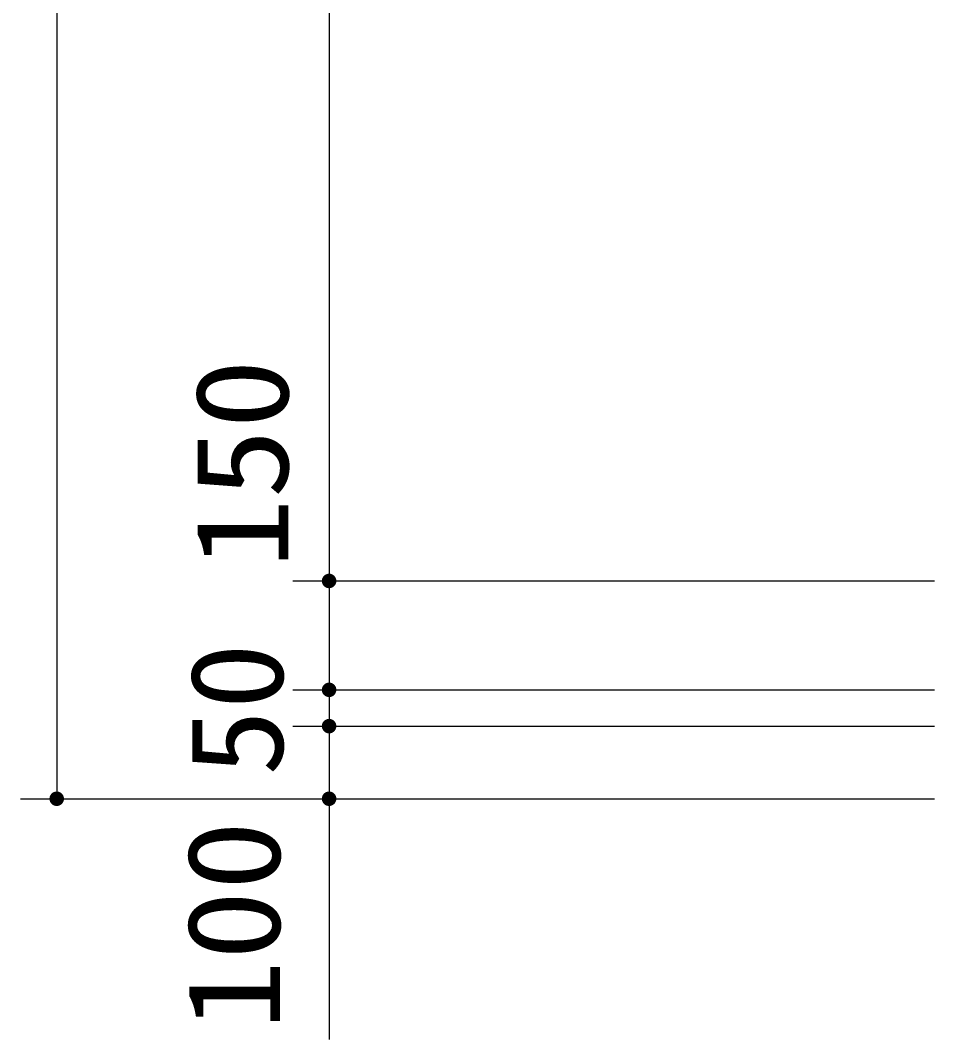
# Model space of a CAD drawing. Units: millimetres, scale not verified. Extents: x -14850 to 14850, y -10500 to 10500.
# Drawn here: x -2191 to -932, y -5757 to -4353 of the extents above; entities that cross this region are included whole.
import ezdxf
from ezdxf.enums import TextEntityAlignment as Align

# ---------------------------------------------------------------- set-up
doc = ezdxf.new("R2010")
doc.units = ezdxf.units.MM
doc.header["$LTSCALE"] = 50
doc.layers.add('0-4_製作', color=5, linetype='Continuous', lineweight=25)
doc.styles.add('ＭＳ ゴシック', font='')
doc.styles.get('ＭＳ ゴシック').set_extended_font_data('MS Gothic')

msp = doc.modelspace()

# ---------------------------------------------------------------- linework, layer by layer
at = {"layer": '0-4_製作', "color": 2}
for p, q in [((-2140.58, -2844.75), (-2140.58, -5424.75)), ((-1765.58, -3014.75), (-1765.58, -5124.75)), ((-1815.58, -5124.75), (-931.92, -5124.75)), ((-1765.58, -5124.75), (-1765.58, -5274.75)), ((-1815.58, -5274.75), (-931.92, -5274.75)), ((-1765.58, -5274.75), (-1765.58, -5324.75)), ((-1815.58, -5324.75), (-931.92, -5324.75)), ((-1765.58, -5324.75), (-1765.58, -5424.75)), ((-2190.58, -5424.75), (-931.92, -5424.75)), ((-1765.58, -5424.75), (-1765.58, -5756.55))]:
    msp.add_line(p, q, dxfattribs=at)
at = {"layer": '0-4_製作'}
for points in [[(-1775.56, -5124.13), (-1765.58, -5124.75), (-1775.58, -5124.75)], [(-1775.4, -5122.88), (-1765.58, -5124.75), (-1775.56, -5124.13)], [(-1775.09, -5121.66), (-1765.58, -5124.75), (-1775.4, -5122.88)], [(-1774.63, -5120.5), (-1765.58, -5124.75), (-1775.09, -5121.66)], [(-1774.63, -5120.5), (-1765.58, -5114.75), (-1765.58, -5124.75)], [(-1774.02, -5119.4), (-1765.58, -5114.75), (-1774.63, -5120.5)], [(-1773.28, -5118.38), (-1765.58, -5114.75), (-1774.02, -5119.4)], [(-1772.42, -5117.46), (-1765.58, -5114.75), (-1773.28, -5118.38)], [(-1771.46, -5116.66), (-1765.58, -5114.75), (-1772.42, -5117.46)], [(-1770.39, -5115.99), (-1765.58, -5114.75), (-1771.46, -5116.66)], [(-1769.26, -5115.46), (-1765.58, -5114.75), (-1770.39, -5115.99)], [(-1768.06, -5115.07), (-1765.58, -5114.75), (-1769.26, -5115.46)], [(-1766.83, -5114.83), (-1765.58, -5114.75), (-1768.06, -5115.07)], [(-1765.58, -5114.75), (-1755.58, -5124.75), (-1765.58, -5124.75)], [(-1765.58, -5114.75), (-1755.66, -5123.5), (-1755.58, -5124.75)], [(-1765.58, -5114.75), (-1755.89, -5122.27), (-1755.66, -5123.5)], [(-1765.58, -5114.75), (-1756.28, -5121.07), (-1755.89, -5122.27)], [(-1765.58, -5114.75), (-1756.81, -5119.94), (-1756.28, -5121.07)], [(-1765.58, -5114.75), (-1757.49, -5118.88), (-1756.81, -5119.94)], [(-1765.58, -5114.75), (-1758.29, -5117.91), (-1757.49, -5118.88)], [(-1765.58, -5114.75), (-1759.2, -5117.05), (-1758.29, -5117.91)], [(-1765.58, -5114.75), (-1760.22, -5116.31), (-1759.2, -5117.05)], [(-1764.95, -5114.77), (-1760.22, -5116.31), (-1765.58, -5114.75)], [(-1763.7, -5114.93), (-1760.22, -5116.31), (-1764.95, -5114.77)], [(-1763.7, -5114.93), (-1761.32, -5115.71), (-1760.22, -5116.31)], [(-1762.49, -5115.24), (-1761.32, -5115.71), (-1763.7, -5114.93)], [(-1775.58, -5124.75), (-1765.58, -5124.75), (-1775.5, -5126.01)], [(-1775.5, -5126.01), (-1765.58, -5124.75), (-1775.26, -5127.24)], [(-1775.26, -5127.24), (-1765.58, -5124.75), (-1774.88, -5128.44)], [(-1774.88, -5128.44), (-1765.58, -5124.75), (-1774.34, -5129.57)], [(-1774.34, -5129.57), (-1765.58, -5124.75), (-1773.67, -5130.63)], [(-1773.67, -5130.63), (-1765.58, -5124.75), (-1772.87, -5131.6)], [(-1772.87, -5131.6), (-1765.58, -5124.75), (-1771.95, -5132.46)], [(-1771.95, -5132.46), (-1765.58, -5124.75), (-1765.58, -5134.75)], [(-1771.95, -5132.46), (-1766.21, -5134.73), (-1770.94, -5133.2)], [(-1771.95, -5132.46), (-1765.58, -5134.75), (-1766.21, -5134.73)], [(-1770.94, -5133.2), (-1767.45, -5134.58), (-1769.84, -5133.8)], [(-1770.94, -5133.2), (-1766.21, -5134.73), (-1767.45, -5134.58)], [(-1769.84, -5133.8), (-1767.45, -5134.58), (-1768.67, -5134.27)], [(-1765.58, -5124.75), (-1764.32, -5134.68), (-1765.58, -5134.75)], [(-1765.58, -5124.75), (-1763.09, -5134.44), (-1764.32, -5134.68)], [(-1765.58, -5124.75), (-1761.9, -5134.05), (-1763.09, -5134.44)], [(-1765.58, -5124.75), (-1760.76, -5133.52), (-1761.9, -5134.05)], [(-1765.58, -5124.75), (-1759.7, -5132.84), (-1760.76, -5133.52)], [(-1765.58, -5124.75), (-1758.73, -5132.04), (-1759.7, -5132.84)], [(-1765.58, -5124.75), (-1757.87, -5131.13), (-1758.73, -5132.04)], [(-1765.58, -5124.75), (-1757.13, -5130.11), (-1757.87, -5131.13)], [(-1765.58, -5124.75), (-1756.53, -5129.01), (-1757.13, -5130.11)], [(-1765.58, -5124.75), (-1756.07, -5127.84), (-1756.53, -5129.01)], [(-1755.58, -5124.75), (-1756.07, -5127.84), (-1765.58, -5124.75)], [(-1755.58, -5124.75), (-1755.75, -5126.63), (-1756.07, -5127.84)], [(-1755.58, -5124.75), (-1755.6, -5125.38), (-1755.75, -5126.63)], [(-1774.63, -5270.5), (-1765.58, -5264.75), (-1765.58, -5274.75)], [(-1774.02, -5269.4), (-1765.58, -5264.75), (-1774.63, -5270.5)], [(-1773.28, -5268.38), (-1765.58, -5264.75), (-1774.02, -5269.4)], [(-1772.42, -5267.47), (-1765.58, -5264.75), (-1773.28, -5268.38)], [(-1771.46, -5266.66), (-1765.58, -5264.75), (-1772.42, -5267.47)], [(-1770.39, -5265.99), (-1765.58, -5264.75), (-1771.46, -5266.66)], [(-1769.26, -5265.46), (-1765.58, -5264.75), (-1770.39, -5265.99)], [(-1768.06, -5265.07), (-1765.58, -5264.75), (-1769.26, -5265.46)], [(-1766.83, -5264.83), (-1765.58, -5264.75), (-1768.06, -5265.07)], [(-1765.58, -5264.75), (-1755.58, -5274.75), (-1765.58, -5274.75)], [(-1765.58, -5264.75), (-1755.66, -5273.5), (-1755.58, -5274.75)], [(-1765.58, -5264.75), (-1755.89, -5272.27), (-1755.66, -5273.5)], [(-1765.58, -5264.75), (-1756.28, -5271.07), (-1755.89, -5272.27)], [(-1765.58, -5264.75), (-1756.81, -5269.94), (-1756.28, -5271.07)], [(-1765.58, -5264.75), (-1757.49, -5268.88), (-1756.81, -5269.94)], [(-1765.58, -5264.75), (-1758.29, -5267.91), (-1757.49, -5268.88)], [(-1765.58, -5264.75), (-1759.2, -5267.05), (-1758.29, -5267.91)], [(-1765.58, -5264.75), (-1760.22, -5266.31), (-1759.2, -5267.05)], [(-1764.95, -5264.77), (-1760.22, -5266.31), (-1765.58, -5264.75)], [(-1763.7, -5264.93), (-1760.22, -5266.31), (-1764.95, -5264.77)], [(-1775.56, -5274.13), (-1765.58, -5274.75), (-1775.58, -5274.75)], [(-1775.58, -5274.75), (-1765.58, -5274.75), (-1775.5, -5276.01)], [(-1775.4, -5272.88), (-1765.58, -5274.75), (-1775.56, -5274.13)], [(-1775.5, -5276.01), (-1765.58, -5274.75), (-1775.26, -5277.24)], [(-1775.09, -5271.66), (-1765.58, -5274.75), (-1775.4, -5272.88)], [(-1775.26, -5277.24), (-1765.58, -5274.75), (-1774.88, -5278.44)], [(-1774.63, -5270.5), (-1765.58, -5274.75), (-1775.09, -5271.66)], [(-1774.88, -5278.44), (-1765.58, -5274.75), (-1774.34, -5279.57)], [(-1774.34, -5279.57), (-1765.58, -5274.75), (-1773.67, -5280.63)], [(-1773.67, -5280.63), (-1765.58, -5274.75), (-1772.87, -5281.6)], [(-1772.87, -5281.6), (-1765.58, -5274.75), (-1771.95, -5282.46)], [(-1771.95, -5282.46), (-1765.58, -5274.75), (-1765.58, -5284.75)], [(-1765.58, -5274.75), (-1764.32, -5284.68), (-1765.58, -5284.75)], [(-1765.58, -5274.75), (-1763.09, -5284.44), (-1764.32, -5284.68)], [(-1765.58, -5274.75), (-1761.9, -5284.05), (-1763.09, -5284.44)], [(-1765.58, -5274.75), (-1760.76, -5283.52), (-1761.9, -5284.05)], [(-1765.58, -5274.75), (-1759.7, -5282.84), (-1760.76, -5283.52)], [(-1765.58, -5274.75), (-1758.73, -5282.04), (-1759.7, -5282.84)], [(-1765.58, -5274.75), (-1757.87, -5281.13), (-1758.73, -5282.04)], [(-1765.58, -5274.75), (-1757.13, -5280.11), (-1757.87, -5281.13)], [(-1765.58, -5274.75), (-1756.53, -5279.01), (-1757.13, -5280.11)], [(-1765.58, -5274.75), (-1756.07, -5277.84), (-1756.53, -5279.01)], [(-1755.58, -5274.75), (-1756.07, -5277.84), (-1765.58, -5274.75)], [(-1763.7, -5264.93), (-1761.32, -5265.71), (-1760.22, -5266.31)], [(-1762.49, -5265.24), (-1761.32, -5265.71), (-1763.7, -5264.93)], [(-1755.58, -5274.75), (-1755.75, -5276.63), (-1756.07, -5277.84)], [(-1755.58, -5274.75), (-1755.6, -5275.38), (-1755.75, -5276.63)], [(-1771.95, -5282.46), (-1766.21, -5284.74), (-1770.94, -5283.2)], [(-1771.95, -5282.46), (-1765.58, -5284.75), (-1766.21, -5284.74)], [(-1770.94, -5283.2), (-1767.45, -5284.58), (-1769.84, -5283.8)], [(-1770.94, -5283.2), (-1766.21, -5284.74), (-1767.45, -5284.58)], [(-1769.84, -5283.8), (-1767.45, -5284.58), (-1768.67, -5284.27)], [(-1774.63, -5320.5), (-1765.58, -5324.75), (-1775.09, -5321.66)], [(-1774.63, -5320.5), (-1765.58, -5314.75), (-1765.58, -5324.75)], [(-1774.02, -5319.4), (-1765.58, -5314.75), (-1774.63, -5320.5)], [(-1773.28, -5318.38), (-1765.58, -5314.75), (-1774.02, -5319.4)], [(-1772.42, -5317.47), (-1765.58, -5314.75), (-1773.28, -5318.38)], [(-1771.46, -5316.66), (-1765.58, -5314.75), (-1772.42, -5317.47)], [(-1770.39, -5315.99), (-1765.58, -5314.75), (-1771.46, -5316.66)], [(-1769.26, -5315.46), (-1765.58, -5314.75), (-1770.39, -5315.99)], [(-1768.06, -5315.07), (-1765.58, -5314.75), (-1769.26, -5315.46)], [(-1766.83, -5314.83), (-1765.58, -5314.75), (-1768.06, -5315.07)], [(-1765.58, -5314.75), (-1755.58, -5324.75), (-1765.58, -5324.75)], [(-1765.58, -5314.75), (-1755.66, -5323.5), (-1755.58, -5324.75)], [(-1765.58, -5314.75), (-1755.89, -5322.27), (-1755.66, -5323.5)], [(-1765.58, -5314.75), (-1756.28, -5321.07), (-1755.89, -5322.27)], [(-1765.58, -5314.75), (-1756.81, -5319.94), (-1756.28, -5321.07)], [(-1765.58, -5314.75), (-1757.49, -5318.88), (-1756.81, -5319.94)], [(-1765.58, -5314.75), (-1758.29, -5317.91), (-1757.49, -5318.88)], [(-1765.58, -5314.75), (-1759.2, -5317.05), (-1758.29, -5317.91)], [(-1765.58, -5314.75), (-1760.22, -5316.31), (-1759.2, -5317.05)], [(-1764.95, -5314.77), (-1760.22, -5316.31), (-1765.58, -5314.75)], [(-1763.7, -5314.93), (-1760.22, -5316.31), (-1764.95, -5314.77)], [(-1763.7, -5314.93), (-1761.32, -5315.71), (-1760.22, -5316.31)], [(-1762.49, -5315.24), (-1761.32, -5315.71), (-1763.7, -5314.93)], [(-1775.56, -5324.13), (-1765.58, -5324.75), (-1775.58, -5324.75)], [(-1775.58, -5324.75), (-1765.58, -5324.75), (-1775.5, -5326.01)], [(-1775.4, -5322.88), (-1765.58, -5324.75), (-1775.56, -5324.13)], [(-1775.5, -5326.01), (-1765.58, -5324.75), (-1775.26, -5327.24)], [(-1775.09, -5321.66), (-1765.58, -5324.75), (-1775.4, -5322.88)], [(-1775.26, -5327.24), (-1765.58, -5324.75), (-1774.88, -5328.44)], [(-1774.88, -5328.44), (-1765.58, -5324.75), (-1774.34, -5329.57)], [(-1774.34, -5329.57), (-1765.58, -5324.75), (-1773.67, -5330.63)], [(-1773.67, -5330.63), (-1765.58, -5324.75), (-1772.87, -5331.6)], [(-1772.87, -5331.6), (-1765.58, -5324.75), (-1771.95, -5332.46)], [(-1771.95, -5332.46), (-1765.58, -5324.75), (-1765.58, -5334.75)], [(-1771.95, -5332.46), (-1766.21, -5334.74), (-1770.94, -5333.2)], [(-1771.95, -5332.46), (-1765.58, -5334.75), (-1766.21, -5334.74)], [(-1770.94, -5333.2), (-1767.45, -5334.58), (-1769.84, -5333.8)], [(-1770.94, -5333.2), (-1766.21, -5334.74), (-1767.45, -5334.58)], [(-1769.84, -5333.8), (-1767.45, -5334.58), (-1768.67, -5334.27)], [(-1765.58, -5324.75), (-1764.32, -5334.68), (-1765.58, -5334.75)], [(-1765.58, -5324.75), (-1763.09, -5334.44), (-1764.32, -5334.68)], [(-1765.58, -5324.75), (-1761.9, -5334.05), (-1763.09, -5334.44)], [(-1765.58, -5324.75), (-1760.76, -5333.52), (-1761.9, -5334.05)], [(-1765.58, -5324.75), (-1759.7, -5332.85), (-1760.76, -5333.52)], [(-1765.58, -5324.75), (-1758.73, -5332.04), (-1759.7, -5332.85)], [(-1765.58, -5324.75), (-1757.87, -5331.13), (-1758.73, -5332.04)], [(-1765.58, -5324.75), (-1757.13, -5330.11), (-1757.87, -5331.13)], [(-1765.58, -5324.75), (-1756.53, -5329.01), (-1757.13, -5330.11)], [(-1765.58, -5324.75), (-1756.07, -5327.85), (-1756.53, -5329.01)], [(-1755.58, -5324.75), (-1756.07, -5327.85), (-1765.58, -5324.75)], [(-1755.58, -5324.75), (-1755.75, -5326.63), (-1756.07, -5327.85)], [(-1755.58, -5324.75), (-1755.6, -5325.38), (-1755.75, -5326.63)], [(-2149.63, -5420.5), (-2140.58, -5414.75), (-2140.58, -5424.75)], [(-2149.02, -5419.4), (-2140.58, -5414.75), (-2149.63, -5420.5)], [(-2148.28, -5418.38), (-2140.58, -5414.75), (-2149.02, -5419.4)], [(-2147.42, -5417.47), (-2140.58, -5414.75), (-2148.28, -5418.38)], [(-2146.46, -5416.66), (-2140.58, -5414.75), (-2147.42, -5417.47)], [(-2145.39, -5415.99), (-2140.58, -5414.75), (-2146.46, -5416.66)], [(-2144.26, -5415.46), (-2140.58, -5414.75), (-2145.39, -5415.99)], [(-2143.06, -5415.07), (-2140.58, -5414.75), (-2144.26, -5415.46)], [(-2141.83, -5414.83), (-2140.58, -5414.75), (-2143.06, -5415.07)], [(-2140.58, -5414.75), (-2130.58, -5424.75), (-2140.58, -5424.75)], [(-2140.58, -5414.75), (-2130.66, -5423.5), (-2130.58, -5424.75)], [(-2140.58, -5414.75), (-2130.89, -5422.27), (-2130.66, -5423.5)], [(-2140.58, -5414.75), (-2131.28, -5421.07), (-2130.89, -5422.27)], [(-2140.58, -5414.75), (-2131.81, -5419.94), (-2131.28, -5421.07)], [(-2140.58, -5414.75), (-2132.49, -5418.88), (-2131.81, -5419.94)], [(-2140.58, -5414.75), (-2133.29, -5417.91), (-2132.49, -5418.88)], [(-2140.58, -5414.75), (-2134.2, -5417.05), (-2133.29, -5417.91)], [(-2139.95, -5414.77), (-2134.2, -5417.05), (-2140.58, -5414.75)], [(-2139.95, -5414.77), (-2135.22, -5416.31), (-2134.2, -5417.05)], [(-2138.7, -5414.93), (-2135.22, -5416.31), (-2139.95, -5414.77)], [(-2138.7, -5414.93), (-2136.32, -5415.71), (-2135.22, -5416.31)], [(-2137.49, -5415.24), (-2136.32, -5415.71), (-2138.7, -5414.93)], [(-1774.63, -5420.5), (-1765.58, -5414.75), (-1765.58, -5424.75)], [(-1774.02, -5419.4), (-1765.58, -5414.75), (-1774.63, -5420.5)], [(-1773.28, -5418.38), (-1765.58, -5414.75), (-1774.02, -5419.4)], [(-1772.42, -5417.47), (-1765.58, -5414.75), (-1773.28, -5418.38)], [(-1771.46, -5416.66), (-1765.58, -5414.75), (-1772.42, -5417.47)], [(-1770.39, -5415.99), (-1765.58, -5414.75), (-1771.46, -5416.66)], [(-1769.26, -5415.46), (-1765.58, -5414.75), (-1770.39, -5415.99)], [(-1768.06, -5415.07), (-1765.58, -5414.75), (-1769.26, -5415.46)], [(-1766.83, -5414.83), (-1765.58, -5414.75), (-1768.06, -5415.07)], [(-1765.58, -5414.75), (-1755.58, -5424.75), (-1765.58, -5424.75)], [(-1765.58, -5414.75), (-1755.66, -5423.5), (-1755.58, -5424.75)], [(-1765.58, -5414.75), (-1755.89, -5422.27), (-1755.66, -5423.5)], [(-1765.58, -5414.75), (-1756.28, -5421.07), (-1755.89, -5422.27)], [(-1765.58, -5414.75), (-1756.81, -5419.94), (-1756.28, -5421.07)], [(-1765.58, -5414.75), (-1757.49, -5418.88), (-1756.81, -5419.94)], [(-1765.58, -5414.75), (-1758.29, -5417.91), (-1757.49, -5418.88)], [(-1765.58, -5414.75), (-1759.2, -5417.05), (-1758.29, -5417.91)], [(-1765.58, -5414.75), (-1760.22, -5416.31), (-1759.2, -5417.05)], [(-1764.95, -5414.77), (-1760.22, -5416.31), (-1765.58, -5414.75)], [(-1763.7, -5414.93), (-1760.22, -5416.31), (-1764.95, -5414.77)], [(-1763.7, -5414.93), (-1761.32, -5415.71), (-1760.22, -5416.31)], [(-1762.49, -5415.24), (-1761.32, -5415.71), (-1763.7, -5414.93)], [(-2150.56, -5424.13), (-2140.58, -5424.75), (-2150.58, -5424.75)], [(-2150.58, -5424.75), (-2140.58, -5424.75), (-2150.5, -5426.01)], [(-2150.4, -5422.88), (-2140.58, -5424.75), (-2150.56, -5424.13)], [(-2150.5, -5426.01), (-2140.58, -5424.75), (-2150.26, -5427.24)], [(-2150.09, -5421.66), (-2140.58, -5424.75), (-2150.4, -5422.88)], [(-2150.26, -5427.24), (-2140.58, -5424.75), (-2149.88, -5428.44)], [(-2149.63, -5420.5), (-2140.58, -5424.75), (-2150.09, -5421.66)], [(-2149.88, -5428.44), (-2140.58, -5424.75), (-2149.34, -5429.57)], [(-2149.34, -5429.57), (-2140.58, -5424.75), (-2148.67, -5430.63)], [(-2148.67, -5430.63), (-2140.58, -5424.75), (-2147.87, -5431.6)], [(-2147.87, -5431.6), (-2140.58, -5424.75), (-2140.58, -5434.75)], [(-2147.87, -5431.6), (-2140.58, -5434.75), (-2146.95, -5432.46)], [(-2146.95, -5432.46), (-2141.21, -5434.74), (-2145.94, -5433.2)], [(-2146.95, -5432.46), (-2140.58, -5434.75), (-2141.21, -5434.74)], [(-2145.94, -5433.2), (-2142.45, -5434.58), (-2144.84, -5433.8)], [(-2145.94, -5433.2), (-2141.21, -5434.74), (-2142.45, -5434.58)], [(-2140.58, -5424.75), (-2139.32, -5434.68), (-2140.58, -5434.75)], [(-2140.58, -5424.75), (-2138.09, -5434.44), (-2139.32, -5434.68)], [(-2140.58, -5424.75), (-2136.9, -5434.05), (-2138.09, -5434.44)], [(-2140.58, -5424.75), (-2135.76, -5433.52), (-2136.9, -5434.05)], [(-2140.58, -5424.75), (-2134.7, -5432.85), (-2135.76, -5433.52)], [(-2140.58, -5424.75), (-2133.73, -5432.04), (-2134.7, -5432.85)], [(-2140.58, -5424.75), (-2132.87, -5431.13), (-2133.73, -5432.04)], [(-2140.58, -5424.75), (-2132.13, -5430.11), (-2132.87, -5431.13)], [(-2140.58, -5424.75), (-2131.53, -5429.01), (-2132.13, -5430.11)], [(-2140.58, -5424.75), (-2131.07, -5427.85), (-2131.53, -5429.01)], [(-2130.58, -5424.75), (-2131.07, -5427.85), (-2140.58, -5424.75)], [(-2130.58, -5424.75), (-2130.75, -5426.63), (-2131.07, -5427.85)], [(-2130.58, -5424.75), (-2130.6, -5425.38), (-2130.75, -5426.63)], [(-1775.56, -5424.13), (-1765.58, -5424.75), (-1775.58, -5424.75)], [(-1775.58, -5424.75), (-1765.58, -5424.75), (-1775.5, -5426.01)], [(-1775.4, -5422.88), (-1765.58, -5424.75), (-1775.56, -5424.13)], [(-1775.5, -5426.01), (-1765.58, -5424.75), (-1775.26, -5427.24)], [(-1775.09, -5421.66), (-1765.58, -5424.75), (-1775.4, -5422.88)], [(-1775.26, -5427.24), (-1765.58, -5424.75), (-1774.88, -5428.44)], [(-1774.63, -5420.5), (-1765.58, -5424.75), (-1775.09, -5421.66)], [(-1774.88, -5428.44), (-1765.58, -5424.75), (-1774.34, -5429.57)], [(-1774.34, -5429.57), (-1765.58, -5424.75), (-1773.67, -5430.63)], [(-1773.67, -5430.63), (-1765.58, -5424.75), (-1772.87, -5431.6)], [(-1772.87, -5431.6), (-1765.58, -5424.75), (-1771.95, -5432.46)], [(-1771.95, -5432.46), (-1765.58, -5424.75), (-1765.58, -5434.75)], [(-1771.95, -5432.46), (-1766.21, -5434.74), (-1770.94, -5433.2)], [(-1771.95, -5432.46), (-1765.58, -5434.75), (-1766.21, -5434.74)], [(-1770.94, -5433.2), (-1767.45, -5434.58), (-1769.84, -5433.8)], [(-1770.94, -5433.2), (-1766.21, -5434.74), (-1767.45, -5434.58)], [(-1765.58, -5424.75), (-1764.32, -5434.68), (-1765.58, -5434.75)], [(-1765.58, -5424.75), (-1763.09, -5434.44), (-1764.32, -5434.68)], [(-1765.58, -5424.75), (-1761.9, -5434.05), (-1763.09, -5434.44)], [(-1765.58, -5424.75), (-1760.76, -5433.52), (-1761.9, -5434.05)], [(-1765.58, -5424.75), (-1759.7, -5432.85), (-1760.76, -5433.52)], [(-1765.58, -5424.75), (-1758.73, -5432.04), (-1759.7, -5432.85)], [(-1765.58, -5424.75), (-1757.87, -5431.13), (-1758.73, -5432.04)], [(-1765.58, -5424.75), (-1757.13, -5430.11), (-1757.87, -5431.13)], [(-1765.58, -5424.75), (-1756.53, -5429.01), (-1757.13, -5430.11)], [(-1765.58, -5424.75), (-1756.07, -5427.85), (-1756.53, -5429.01)], [(-1765.58, -5424.75), (-1755.75, -5426.63), (-1756.07, -5427.85)], [(-1755.58, -5424.75), (-1755.75, -5426.63), (-1765.58, -5424.75)], [(-1755.58, -5424.75), (-1755.6, -5425.38), (-1755.75, -5426.63)], [(-2144.84, -5433.8), (-2142.45, -5434.58), (-2143.67, -5434.27)], [(-1769.84, -5433.8), (-1767.45, -5434.58), (-1768.67, -5434.27)]]:
    msp.add_solid(points, dxfattribs=at)

# ---------------------------------------------------------------- texts
at = {"layer": '0-4_製作', "color": 4, "style": 'ＭＳ ゴシック'}
for s, height, width, p in [('150', 128.4, 1.1, (-1783.38, -5107.33)), ('50', 128.3, 1.05, (-1790.58, -5393.5)), ('100', 128.4, 1.1, (-1794.78, -5743.23))]:
    msp.add_text(s, height=height, rotation=90, dxfattribs=dict(at, width=width)).set_placement(p, align=Align.BOTTOM_LEFT)

doc.saveas('drawing.dxf')
